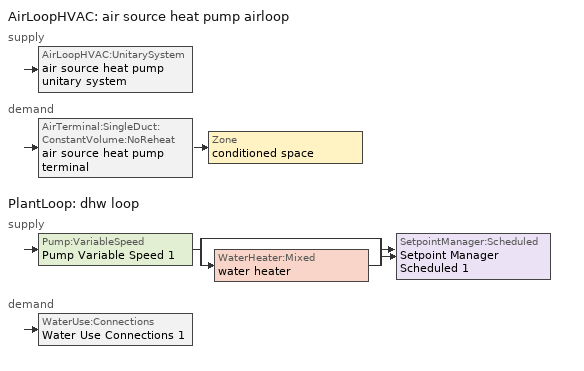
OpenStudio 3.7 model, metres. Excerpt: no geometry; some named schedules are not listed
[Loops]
AirLoopHVAC 'air source heat pump airloop'
 supply: AirLoopHVAC:UnitarySystem 'air source heat pump unitary system'
 demand: AirTerminal:SingleDuct:ConstantVolume:NoReheat 'air source heat pump terminal' > Zone 'conditioned space'
PlantLoop 'dhw loop'
 supply: Pump:VariableSpeed 'Pump Variable Speed 1' > split
  | bypass
  | WaterHeater:Mixed 'water heater'
  join > SetpointManager:Scheduled 'Setpoint Manager Scheduled 1'
 demand: WaterUse:Connections 'Water Use Connections 1'
[Sizing:Zone] Zone Cooling Design Supply Air Temperature Input Method=SupplyAirTemperature; Zone Cooling Design Supply Air Temperature {C}=14; Zone Cooling Design Supply Air Temperature Difference {deltaC}=11.11; Zone Heating Design Supply Air Temperature Input Method=SupplyAirTemperature; Zone Heating Design Supply Air Temperature {C}=40; Zone Heating Design Supply Air Temperature Difference {deltaC}=11.11; Zone Cooling Design Supply Air Humidity Ratio {kg-H2O/kg-air}=0.0085; Zone Heating Design Supply Air Humidity Ratio {kg-H2O/kg-air}=0.008; Cooling Design Air Flow Method=DesignDay; Heating Design Air Flow Method=DesignDay; Account for Dedicated Outdoor Air System=No; Dedicated Outdoor Air System Control Strategy=NeutralSupplyAir; Dedicated Outdoor Air Low Setpoint Temperature for Design {C}=autosize; Dedicated Outdoor Air High Setpoint Temperature for Design {C}=autosize; Zone Load Sizing Method=Sensible Load Only No Latent Load; Zone Latent Cooling Design Supply Air Humidity Ratio Input Method=HumidityRatioDifference; Zone Cooling Design Supply Air Humidity Ratio Difference {kgWater/kgDryAir}=0.005; Zone Latent Heating Design Supply Air Humidity Ratio Input Method=HumidityRatioDifference; Zone Humidification Design Supply Air Humidity Ratio Difference {kgWater/kgDryAir}=0.005
conditioned space; garage
[Zone equipment]
conditioned space: air source heat pump terminal
[Coil:Cooling:DX:SingleSpeed]
air source heat pump clg coil: Availability Schedule=Always On Discrete; Rated Total Cooling Capacity {W}=12933.1; Rated Sensible Heat Ratio=0.730032; Rated COP {W/W}=4.3086; Rated Air Flow Rate {m3/s}=0.66806; Rated Evaporator Fan Power Per Volume Flow Rate 2017 {W/(m3/s)}=773.3; Rated Evaporator Fan Power Per Volume Flow Rate 2023 {W/(m3/s)}=934.4; Total Cooling Capacity Function of Temperature Curve=Cool-CAP-fT1; Total Cooling Capacity Function of Flow Fraction Curve=Cool-CAP-fFF1; Energy Input Ratio Function of Temperature Curve=Cool-EIR-fT1; Energy Input Ratio Function of Flow Fraction Curve=Cool-EIR-fFF1; Part Load Fraction Correlation Curve=Cool-PLF-fPLR1; Minimum Outdoor Dry-Bulb Temperature for Compressor Operation {C}=-25; Nominal Time for Condensate Removal to Begin {s}=1000; Ratio of Initial Moisture Evaporation Rate and Steady State Latent Capacity=1.5; Maximum Cycling Rate {cycles/hr}=3; Latent Capacity Time Constant {s}=45; Condenser Type=AirCooled; Evaporative Condenser Effectiveness=0.9; Evaporative Condenser Air Flow Rate {m3/s}=autosize; Evaporative Condenser Pump Rated Power Consumption {W}=autosize; Crankcase Heater Capacity {W}=50; Maximum Outdoor Dry-Bulb Temperature for Crankcase Heater Operation {C}=10; Basin Heater Capacity {W/K}=0; Basin Heater Setpoint Temperature {C}=2
[Coil:Heating:DX:SingleSpeed]
air source heat pump htg coil: Availability Schedule=Always On Discrete; Rated Total Heating Capacity {W}=12347.2; Rated COP {W/W}=3.776475; Rated Air Flow Rate {m3/s}=0.650943; Rated Supply Fan Power Per Volume Flow Rate 2017 {W/(m3/s)}=773.3; Rated Supply Fan Power Per Volume Flow Rate 2023 {W/(m3/s)}=934.4; Total Heating Capacity Function of Temperature Curve=Heat-CAP-fT1; Total Heating Capacity Function of Flow Fraction Curve=Heat-CAP-fFF1; Energy Input Ratio Function of Temperature Curve=Heat-EIR-fT1; Energy Input Ratio Function of Flow Fraction Curve=Heat-EIR-fFF1; Part Load Fraction Correlation Curve=Heat-PLF-fPLR1; Defrost Energy Input Ratio Function of Temperature Curve=Defrosteir; Minimum Outdoor Dry-Bulb Temperature for Compressor Operation {C}=-17.7778; Maximum Outdoor Dry-Bulb Temperature for Defrost Operation {C}=4.44444; Crankcase Heater Capacity {W}=50; Maximum Outdoor Dry-Bulb Temperature for Crankcase Heater Operation {C}=10; Defrost Strategy=ReverseCycle; Defrost Control=Timed; Defrost Time Period Fraction=0.166667; Resistive Defrost Heater Capacity {W}=2000
[Coil:Heating:Electric]
air source heat pump backup htg coil: Availability Schedule=Always On Discrete; Efficiency=1; Nominal Capacity {W}=11281.2
[Fan:SystemModel]
air source heat pump supply fan: Availability Schedule=Always On Discrete; Design Maximum Air Flow Rate {m3/s}=0.636185; Speed Control Method=Discrete; Electric Power Minimum Flow Rate Fraction=0.2; Design Pressure Rise {Pa}=794.58; Motor Efficiency=1; Motor In Air Stream Fraction=1; Design Electric Power Consumption {W}=autosize; Design Power Sizing Method=TotalEfficiencyAndPressure; Electric Power Per Unit Flow Rate {W/(m3/s)}=840; Electric Power Per Unit Flow Rate Per Unit Pressure {W-s/m3-Pa}=1.66667; Fan Total Efficiency=0.75; Motor Loss Radiative Fraction=0; Speed Flow Fraction 1=0.83234; Speed Electric Power Fraction 1=0.57665; Speed Flow Fraction 2=1; Speed Electric Power Fraction 2=1
[EnergyManagementSystem:Sensor]
Name | Output Variable or Output Meter Index Key | Output Variable or Output Meter
air_source_heat_pump_supply_fan_s | air source heat pump supply fan | Fan Electricity Energy
air_source_heat_pump_clg_coil_s | air source heat pump clg coil | Cooling Coil Total Cooling Energy
air_source_heat_pump_htg_coil_s | air source heat pump htg coil | Heating Coil Heating Energy
air_source_heat_pump_backup_htg_coil_s | air source heat pump backup htg coil | Heating Coil Heating Energy
water_heater_energy | water heater | Water Heater Electricity Rate
water_heater_on_cycle_parasitic | water heater | Water Heater On Cycle Parasitic Electricity Rate
water_heater_off_cycle_parasitic | water heater | Water Heater Off Cycle Parasitic Electricity Rate
win_s | conditioned space | Zone Air Humidity Ratio
tin_s | conditioned space | Zone Mean Air Temperature
tout_s | conditioned space | Zone Outdoor Air Drybulb Temperature
air_source_heat_pump_airloop_Fan_RTF_s | air source heat pump supply fan | Fan Runtime Fraction Speed 1
air_source_heat_pump_airloop_Fan_RTF_s_1 | air source heat pump supply fan | Fan Runtime Fraction Speed 2
zone_htg_unmet_s | conditioned space | Zone Heating Setpoint Not Met Time
zone_clg_unmet_s | conditioned space | Zone Cooling Setpoint Not Met Time
[EnergyManagementSystem:Program]
natural_vent_program: Set Tin = tin_s; Set Tout = tout_s; Set Wout = out_wt_s; Set Pbar = out_pb_s; Set Phiout = (@RhFnTdbWPb Tout Wout Pbar); Set MaxHR = 0.0115; Set MaxRH = 0.7; Set Tnvsp = (htg_sp_s + clg_sp_s) / 2; Set NVavail = natural_vent_s; Set ClgSsnAvail = cool_season; Set natural_vent_flow_act = 0; Set whole_house_fan_flow_act = 0; Set whole_house_fan_mix_act = 0; Set whole_house_fan_act = 0; If ((Wout < MaxHR) && (Phiout < MaxRH) && (Tin > Tout) && (Tin > Tnvsp) && (ClgSsnAvail > 0)); Set WHF_Flow = 0; Set Adj = (Tin-Tnvsp)/(Tin-Tout); Set Adj = (@Min Adj 1); Set Adj = (@Max Adj 0); If (WHF_Flow > 0); Set whole_house_fan_flow_act = WHF_Flow*Adj; Set whole_house_fan_mix_act = WHF_Flow*Adj; Set WHF_W = 0; Set whole_house_fan_act = WHF_W*Adj; ElseIf (NVavail > 0); Set NVArea = 3510.6200755200002; Set Cs = 8.968567957270247e-05; Set Cw = 6.158219665777789e-05; Set Tdiff = Tin-Tout; Set dT = (@Abs Tdiff); Set Vwind = site_vw_s; Set SGNV = NVArea*Adj*((((Cs*dT)+(Cw*(Vwind^2)))^0.5)/1000); Set MaxNV = 1.5454705606656003; Set natural_vent_flow_act = (@Min SGNV MaxNV); EndIf; EndIf
infil_program: Set p_m = 0.14; Set p_s = 0.22; Set s_m = 270; Set s_s = 370; Set z_m = 9.99744; Set z_s = 2.4384; Set f_t = (((s_m/z_m)^p_m)*((z_s/s_s)^p_s)); Set Tdiff = tin_s-tout_s; Set dT = @Abs Tdiff; Set c = 0.0911; Set Cs = 0.0562; Set Cw = 0.1613; Set n = 0.65; Set sft = (f_t*0.5); Set temp1 = ((c*Cw)*((sft*site_vw_s)^(2*n)))^2; Set Qinf = (((c*Cs*(dT^n))^2)+temp1)^0.5; Set Qinf = (@Max Qinf 0); Set mech_vent_house_fan_sensible_load_equip_act = 0.0; Set mech_vent_house_fan_latent_load_equip_act = 0.0; Set OASupInPb = out_pb_s; Set OASupInTemp = tout_s; Set OASupInW = out_wt_s; Set OASupRho = (@RhoAirFnPbTdbW OASupInPb OASupInTemp OASupInW); Set OASupCp = (@CpAirFnW OASupInW); Set OASupInEnth = (@HFnTdbW OASupInTemp OASupInW); Set ZoneTemp = tin_s; Set ZoneW = win_s; Set ZoneCp = (@CpAirFnW ZoneW); Set ZoneAirEnth = (@HFnTdbW ZoneTemp ZoneW); Set mech_vent_house_fan_cfis_act = 0.0; Set QWHV_cfis_sup = 0.0; Set QWHV_cfis_suppl_sup = 0.0; Set QWHV_cfis_suppl_exh = 0.0; Set Qrange = 0; Set Qrange = Qrange + 0.04719 * mech_vent_range_fan_0_sch_s; Set Qbath = 0; Set Qbath = Qbath + 0.04719 * mech_vent_bath_fan_0_sch_s; Set Qdryer = 0; Set Qdryer = Qdryer + 0.09471 * clothes_dryer_exhaust_0_sch_s; Set QWHV_sup = 0.0; Set QWHV_exh = 0.0; Set Qexhaust = Qrange + Qbath + Qdryer + QWHV_exh + QWHV_cfis_suppl_exh; Set Qsupply = QWHV_sup + QWHV_cfis_sup + QWHV_cfis_suppl_sup; Set Qfan = (@Max Qexhaust Qsupply); If Qfan > 0; Set Qavg = ((Qexhaust + Qsupply) / 2.0); If ((@Abs (Qexhaust - Qavg)) / Qavg) <= 0.1; Set phi = 1; Else; Set phi = (Qinf / (Qinf + Qfan)); EndIf; Set Qinf_adj = phi * Qinf; Else; Set Qinf_adj = Qinf; EndIf; Set infil_flow_act = Qinf_adj; Set Qload = Qfan; Set Effectiveness_Sens = 0.0; Set Effectiveness_Lat = 0.0; Set Fan_MFR = Qload * OASupRho; Set ZoneInEnth = OASupInEnth; Set ZoneInTemp = OASupInTemp; Set FanTotalToCond = Fan_MFR * (ZoneInEnth - ZoneAirEnth); Set FanSensToCond = Fan_MFR * ZoneCp * (ZoneInTemp - ZoneTemp); Set FanLatToCond = FanTotalToCond - FanSensToCond; Set mech_vent_house_fan_sensible_load_equip_act = mech_vent_house_fan_sensible_load_equip_act + FanSensToCond; Set mech_vent_house_fan_latent_load_equip_act = mech_vent_house_fan_latent_load_equip_act + FanLatToCond
unmet_hours_program: Set htg_unmet_hours = 0; Set clg_unmet_hours = 0; If ((DayOfYear >= 1) && (DayOfYear <= 365)); If zone_htg_unmet_s > htg_unmet_hours; Set htg_unmet_hours = zone_htg_unmet_s; EndIf; EndIf; If ((DayOfYear >= 1) && (DayOfYear <= 365)); If zone_clg_unmet_s > clg_unmet_hours; Set clg_unmet_hours = zone_clg_unmet_s; EndIf; EndIf
total_loads_program: Set loads_htg_tot = 0; Set loads_clg_tot = 0; If htg_load_cond > 0; Set loads_htg_tot = loads_htg_tot + (htg_load_cond - clg_load_cond) * 1.0; Set loads_htg_tot = loads_htg_tot + (htg_load_duct - clg_load_duct) * 1.0; EndIf; If clg_load_cond > 0; Set loads_clg_tot = loads_clg_tot + (clg_load_cond - htg_load_cond) * 1.0; Set loads_clg_tot = loads_clg_tot + (clg_load_duct - htg_load_duct) * 1.0; EndIf
[EnergyManagementSystem:ProgramCallingManager]
air source heat pump supply fan disaggregate program calling manager: EndOfSystemTimestepBeforeHVACReporting; air_source_heat_pump_supply_fan_disaggregate_program
water heater EC_adj ProgramManager: EndOfSystemTimestepBeforeHVACReporting; water_heater_EC_adj
air_source_heat_pump_airloop_0_duct_program calling manager: EndOfSystemTimestepAfterHVACReporting; air_source_heat_pump_airloop_0_duct_program
natural_vent_program calling manager: BeginZoneTimestepAfterInitHeatBalance; natural_vent_program
infil_program calling manager: BeginZoneTimestepAfterInitHeatBalance; infil_program
unmet_hours_program calling manager: EndOfZoneTimestepBeforeZoneReporting; unmet_hours_program
total_loads_program calling manager: EndOfZoneTimestepAfterZoneReporting; total_loads_program
[EnergyManagementSystem:OutputVariable]
Name | EMS Variable | Type of Data in Variable | Update Frequency | EMS Program or Subroutine | Units
air source heat pump supply fan disaggregate clg | air_source_heat_pump_supply_fan_clg | Summed | SystemTimestep | air_source_heat_pump_supply_fan_disaggregate_program | J
air source heat pump supply fan disaggregate htg primary | air_source_heat_pump_supply_fan_primary_htg | Summed | SystemTimestep | air_source_heat_pump_supply_fan_disaggregate_program | J
air source heat pump supply fan disaggregate htg backup | air_source_heat_pump_supply_fan_backup_htg | Summed | SystemTimestep | air_source_heat_pump_supply_fan_disaggregate_program | J
natural_vent_flow_act_timeseries_outvar | natural_vent_flow_act | Averaged | ZoneTimestep | natural_vent_program | m^/s
whole_house_fan_flow_act_timeseries_outvar | whole_house_fan_flow_act | Averaged | ZoneTimestep | natural_vent_program | m^/s
Qfan_timeseries_outvar | Qfan | Averaged | ZoneTimestep | infil_program | m^/s
infil_flow_act_timeseries_outvar | infil_flow_act | Averaged | ZoneTimestep | infil_program | m^/s
[AirLoopHVAC:UnitarySystem]
air source heat pump unitary system: Control Type=Load; Controlling Zone or Thermostat Location=conditioned space; Dehumidification Control Type=None; Availability Schedule=Always On Discrete; Supply Fan=air source heat pump supply fan; Fan Placement=BlowThrough; Supply Air Fan Operating Mode Schedule=air source heat pump auto fan schedule; Heating Coil=air source heat pump htg coil; DX Heating Coil Sizing Ratio=1; Cooling Coil=air source heat pump clg coil; Use DOAS DX Cooling Coil=No; DOAS DX Cooling Coil Leaving Minimum Air Temperature {C}=2; Latent Load Control=SensibleOnlyLoadControl; Supplemental Heating Coil=air source heat pump backup htg coil; Supply Air Flow Rate Method During Cooling Operation=SupplyAirFlowRate; Supply Air Flow Rate During Cooling Operation {m3/s}=0.636185; Supply Air Flow Rate Method During Heating Operation=SupplyAirFlowRate; Supply Air Flow Rate During Heating Operation {m3/s}=0.529525; Supply Air Flow Rate Method When No Cooling or Heating is Required=SupplyAirFlowRate; Supply Air Flow Rate When No Cooling or Heating is Required {m3/s}=0; Maximum Supply Air Temperature {C}=93.3333; Maximum Outdoor Dry-Bulb Temperature for Supplemental Heater Operation {C}=4.44444; Ancilliary On-Cycle Electric Power {W}=0; Ancilliary Off-Cycle Electric Power {W}=0
[AirLoopHVAC]
air source heat pump airloop: Availability Schedule=Always On Discrete; Design Supply Air Flow Rate {m3/s}=0.636185; Design Return Air Flow Fraction of Supply Air Flow=1
[Sizing:System]
air source heat pump airloop: Central Heating Maximum System Air Flow Ratio=0.3; Preheat Design Temperature {C}=7; Preheat Design Humidity Ratio {kg-H2O/kg-Air}=0.008; Precool Design Temperature {C}=12.8; Precool Design Humidity Ratio {kg-H2O/kg-Air}=0.008; Central Cooling Design Supply Air Temperature {C}=12.8; Central Heating Design Supply Air Temperature {C}=16.7; 100% Outdoor Air in Cooling=Yes; 100% Outdoor Air in Heating=Yes; Central Cooling Design Supply Air Humidity Ratio {kg-H2O/kg-Air}=0.0085; Zone Maximum Outdoor Air Fraction=1; Cooling Supply Air Flow Rate Per Floor Area {m3/s-m2}=0.00996765; Cooling Fraction of Autosized Cooling Supply Air Flow Rate=1; Cooling Supply Air Flow Rate Per Unit Cooling Capacity {m3/s-W}=3.94755e-05; Heating Supply Air Flow Rate Per Floor Area {m3/s-m2}=0.00996765; Heating Fraction of Autosized Heating Supply Air Flow Rate=1; Heating Fraction of Autosized Cooling Supply Air Flow Rate=1; Heating Supply Air Flow Rate Per Unit Heating Capacity {m3/s-W}=3.15882e-05; Cooling Design Capacity Method=CoolingDesignCapacity; Cooling Design Capacity {W}=autosize; Cooling Design Capacity Per Floor Area {W/m2}=234.7; Fraction of Autosized Cooling Design Capacity=1; Heating Design Capacity Method=HeatingDesignCapacity; Heating Design Capacity {W}=autosize; Heating Design Capacity Per Floor Area {W/m2}=157; Fraction of Autosized Heating Design Capacity=1; Central Cooling Capacity Control Method=OnOff; Occupant Diversity=autosize
[AirTerminal:SingleDuct:ConstantVolume:NoReheat]
air source heat pump terminal: Availability Schedule=Always On Discrete; Maximum Air Flow Rate {m3/s}=0.636185
[ElectricEquipment:Definition] Design Level Calculation Method=EquipmentLevel
Name | Design Level {W} | Fraction Latent | Fraction Radiant | Fraction Lost
clothes washer | 179.691 | 0.03 | 0.162 | 0.7
dishwasher | 703.839 | 0.3 | 0.18 | 0.4
[PlantLoop]
dhw loop: Glycol Concentration=0; Maximum Loop Flow Rate {m3/s}=0.01; Plant Loop Volume {m3}=0.003; Load Distribution Scheme=Optimal
[Sizing:Plant]
dhw loop: Loop Type=Heating; Design Loop Exit Temperature {C}=52.6667; Loop Design Temperature Difference {deltaC}=5.55556; Sizing Option=NonCoincident; Zone Timesteps in Averaging Window=1; Coincident Sizing Factor Mode=None
[Pump:VariableSpeed]
Pump Variable Speed 1: Rated Flow Rate {m3/s}=0.01; Rated Pump Head {Pa}=1; Rated Power Consumption {W}=0; Motor Efficiency=1; Fraction of Motor Inefficiencies to Fluid Stream=0; Coefficient 1 of the Part Load Performance Curve=0; Coefficient 2 of the Part Load Performance Curve=1; Coefficient 3 of the Part Load Performance Curve=0; Coefficient 4 of the Part Load Performance Curve=0; Pump Control Type=Intermittent; Skin Loss Radiative Fraction=0.5; Design Power Sizing Method=PowerPerFlowPerPressure; Design Electric Power per Unit Flow Rate {W/(m3/s)}=348701.1; Design Shaft Power per Unit Flow Rate per Unit Head {W-s/m3-Pa}=1.28205; Design Minimum Flow Rate Fraction=0
[SetpointManager:Scheduled]
Setpoint Manager Scheduled 1: Control Variable=Temperature; Schedule=dhw temp
[WaterHeater:Mixed]
water heater: Tank Volume {m3}=0.170344; Setpoint Temperature Schedule=water heater setpoint; Deadband Temperature Difference {deltaC}=2; Maximum Temperature Limit {C}=99; Heater Control Type=Cycle; Heater Maximum Capacity {W}=5500.06; Heater Minimum Capacity {W}=0; Heater Fuel Type=Electricity; Heater Thermal Efficiency=1; Off Cycle Parasitic Fuel Consumption Rate {W}=0; Off Cycle Parasitic Fuel Type=Electricity; Off Cycle Parasitic Heat Fraction to Tank=0; On Cycle Parasitic Fuel Consumption Rate {W}=0; On Cycle Parasitic Fuel Type=Electricity; On Cycle Parasitic Heat Fraction to Tank=0; Ambient Temperature Indicator=ThermalZone; Ambient Temperature Thermal Zone=garage; Off Cycle Loss Coefficient to Ambient Temperature {W/K}=1.16351; Off Cycle Loss Fraction to Thermal Zone=1; On Cycle Loss Coefficient to Ambient Temperature {W/K}=1.16351; On Cycle Loss Fraction to Thermal Zone=1; Use Side Effectiveness=1; Source Side Effectiveness=1; Use Side Design Flow Rate {m3/s}=autosize; Source Side Design Flow Rate {m3/s}=autosize; Indirect Water Heating Recovery Time {hr}=1.5; Source Side Flow Control Mode=IndirectHeatPrimarySetpoint
[WaterHeater:Sizing]
water heater: Design Mode=PeakDraw; Time Storage Can Meet Peak Draw {hr}=0.538503; Time for Tank Recovery {hr}=0; Nominal Tank Volume for Autosizing Plant Connections {m3}=1
[EnergyManagementSystem:Actuator]
Name | Actuated Component | Actuated Component Type | Actuated Component Control Type | Zone or Space
water_heater_ec_adj_act | water heater energy adjustment1 | OtherEquipment | Power Level | garage 1
air_source_heat_pump_airloop_0_SupSensLkToCond_equip_act | air_source_heat_pump_airloop_0_SupSensLkToCond equip | OtherEquipment | Power Level | conditioned space 1
air_source_heat_pump_airloop_0_SupLatLkToCond_equip_act | air_source_heat_pump_airloop_0_SupLatLkToCond equip | OtherEquipment | Power Level | conditioned space 1
air_source_heat_pump_airloop_0_SupCondToLv_equip_act | air_source_heat_pump_airloop_0_SupCondToLv equip | OtherEquipment | Power Level | conditioned space 1
air_source_heat_pump_airloop_0_RetCondToRP_equip_act | air_source_heat_pump_airloop_0_RetCondToRP equip | OtherEquipment | Power Level | air source heat pump airloop ret air space
air_source_heat_pump_airloop_0_RetSensLkToRP_equip_act | air_source_heat_pump_airloop_0_RetSensLkToRP equip | OtherEquipment | Power Level | air source heat pump airloop ret air space
air_source_heat_pump_airloop_0_RetLatLkToRP_equip_act | air_source_heat_pump_airloop_0_RetLatLkToRP equip | OtherEquipment | Power Level | air source heat pump airloop ret air space
air_source_heat_pump_airloop_0_SupCondToDZ_equip_act | air_source_heat_pump_airloop_0_SupCondToDZ equip | OtherEquipment | Power Level | attic - vented 1
air_source_heat_pump_airloop_0_RetCondToDZ_equip_act | air_source_heat_pump_airloop_0_RetCondToDZ equip | OtherEquipment | Power Level | attic - vented 1
air_source_heat_pump_airloop_0_SupSensLkToDZ_equip_act | air_source_heat_pump_airloop_0_SupSensLkToDZ equip | OtherEquipment | Power Level | attic - vented 1
air_source_heat_pump_airloop_0_SupLatLkToDZ_equip_act | air_source_heat_pump_airloop_0_SupLatLkToDZ equip | OtherEquipment | Power Level | attic - vented 1
air_source_heat_pump_airloop_0_ZoneMixDZToCond_mix_act | air_source_heat_pump_airloop_0_ZoneMixDZToCond mix | ZoneMixing | Air Exchange Flow Rate
air_source_heat_pump_airloop_0_ZoneMixCondToDZ_mix_act | air_source_heat_pump_airloop_0_ZoneMixCondToDZ mix | ZoneMixing | Air Exchange Flow Rate
natural_vent_flow_act | natural vent flow | Zone Infiltration | Air Exchange Flow Rate
whole_house_fan_flow_act | whole house fan flow | Zone Infiltration | Air Exchange Flow Rate
whole_house_fan_act | whole house fan | ElectricEquipment | Electricity Rate | conditioned space 1
whole_house_fan_mix_act | whole house fan mix | ZoneMixing | Air Exchange Flow Rate
mech_vent_house_fan_cfis_act | mech vent house fan cfis | ElectricEquipment | Electricity Rate | conditioned space 1
infil_flow_act | infil flow | Zone Infiltration | Air Exchange Flow Rate
mech_vent_house_fan_sensible_load_equip_act | mech vent house fan sensible load equip | OtherEquipment | Power Level | conditioned space 1
mech_vent_house_fan_latent_load_equip_act | mech vent house fan latent load equip | OtherEquipment | Power Level | conditioned space 1
[WaterUse:Connections]
Water Use Connections 1: Drain Water Heat Exchanger Type=None; Drain Water Heat Exchanger Destination=Plant; Water Use Equipment Name 1=dhw fixtures; Water Use Equipment Name 2=dhw distribution waste; Water Use Equipment Name 3=clothes washer; Water Use Equipment Name 4=dishwasher
[WaterUse:Equipment:Definition]
Name | Peak Flow Rate {m3/s} | Target Temperature Schedule
dhw fixtures | 1.92097e-05 | mixed water temperature schedule
dhw distribution waste | 7.37837e-06 | mixed water temperature schedule
clothes washer | 1.75145e-06
dishwasher | 4.58888e-06
[WaterUse:Equipment]
Name | Water Use Equipment Definition | Flow Rate Fraction Schedule
dhw fixtures | dhw fixtures | hot_water_fixtures
dhw distribution waste | dhw distribution waste | hot_water_fixtures
clothes washer | clothes washer | hot_water_clothes_washer
dishwasher | dishwasher | hot_water_dishwasher
[EnergyManagementSystem:InternalVariable]
air_source_heat_pump_airloop_max_sup_fan_mfr: Internal Data Index Key=air source heat pump supply fan; Internal Data Type=Fan Maximum Mass Flow Rate
[AirLoopHVAC:ReturnPlenum]
Air Loop HVAC Return Plenum 1: ThermalZone=air source heat pump airloop ret air zone
[Schedule:File]
dishwasher: External File=External File 1; Column Number=5; Rows to Skip at Top=1; Number of Hours of Data=8760; Minutes per Item=15; Translate File With Relative Path=Yes
[Schedule:Constant]
Name | Value
Always On Discrete | 1
air source heat pump auto fan schedule | 0
dhw temp; water heater setpoint | 52.6667
mixed water temperature schedule | 40.5556
[Curve:Biquadratic] Minimum Value of x=-100; Maximum Value of x=100; Minimum Value of y=-100; Maximum Value of y=100
Name | Coefficient1 Constant | Coefficient2 x | Coefficient3 x**2 | Coefficient4 y | Coefficient5 y**2 | Coefficient6 x*y
Cool-CAP-fT1 | 1.55736 | -0.0744482 | 0.0030986 | 0.00145958 | -4.1148e-05 | -0.000426714
Cool-EIR-fT1 | -0.350448 | 0.11681 | -0.00339951 | -0.00122609 | 0.000600809 | -0.000466884
Heat-CAP-fT1 | 0.905107 | -0.00414615 | 0 | 0.0246429 | 0 | 0
Heat-EIR-fT1 | 0.716518 | 0.0102759 | 0.000460734 | -0.00648037 | 0.000456354 | -0.00069764
Defrosteir | 0.1528 | 0 | 0 | 0 | 0 | 0
[Curve:Quadratic] Minimum Value of x=0
Name | Coefficient1 Constant | Coefficient2 x | Coefficient3 x**2 | Maximum Value of x | Minimum Curve Output | Maximum Curve Output
Cool-CAP-fFF1 | 0.718664 | 0.417974 | -0.136638 | 2 | 0 | 2
Cool-EIR-fFF1 | 1.14349 | -0.13944 | -0.00404779 | 2 | 0 | 2
Cool-PLF-fPLR1 | 0.93 | 0.07 | 0 | 1 | 0.7 | 1
Heat-CAP-fFF1 | 0.694045 | 0.474208 | -0.168253 | 2 | 0 | 2
Heat-EIR-fFF1 | 2.18542 | -1.94283 | 0.757409 | 2 | 0 | 2
Heat-PLF-fPLR1 | 0.89 | 0.11 | 0 | 1 | 0.7 | 1
